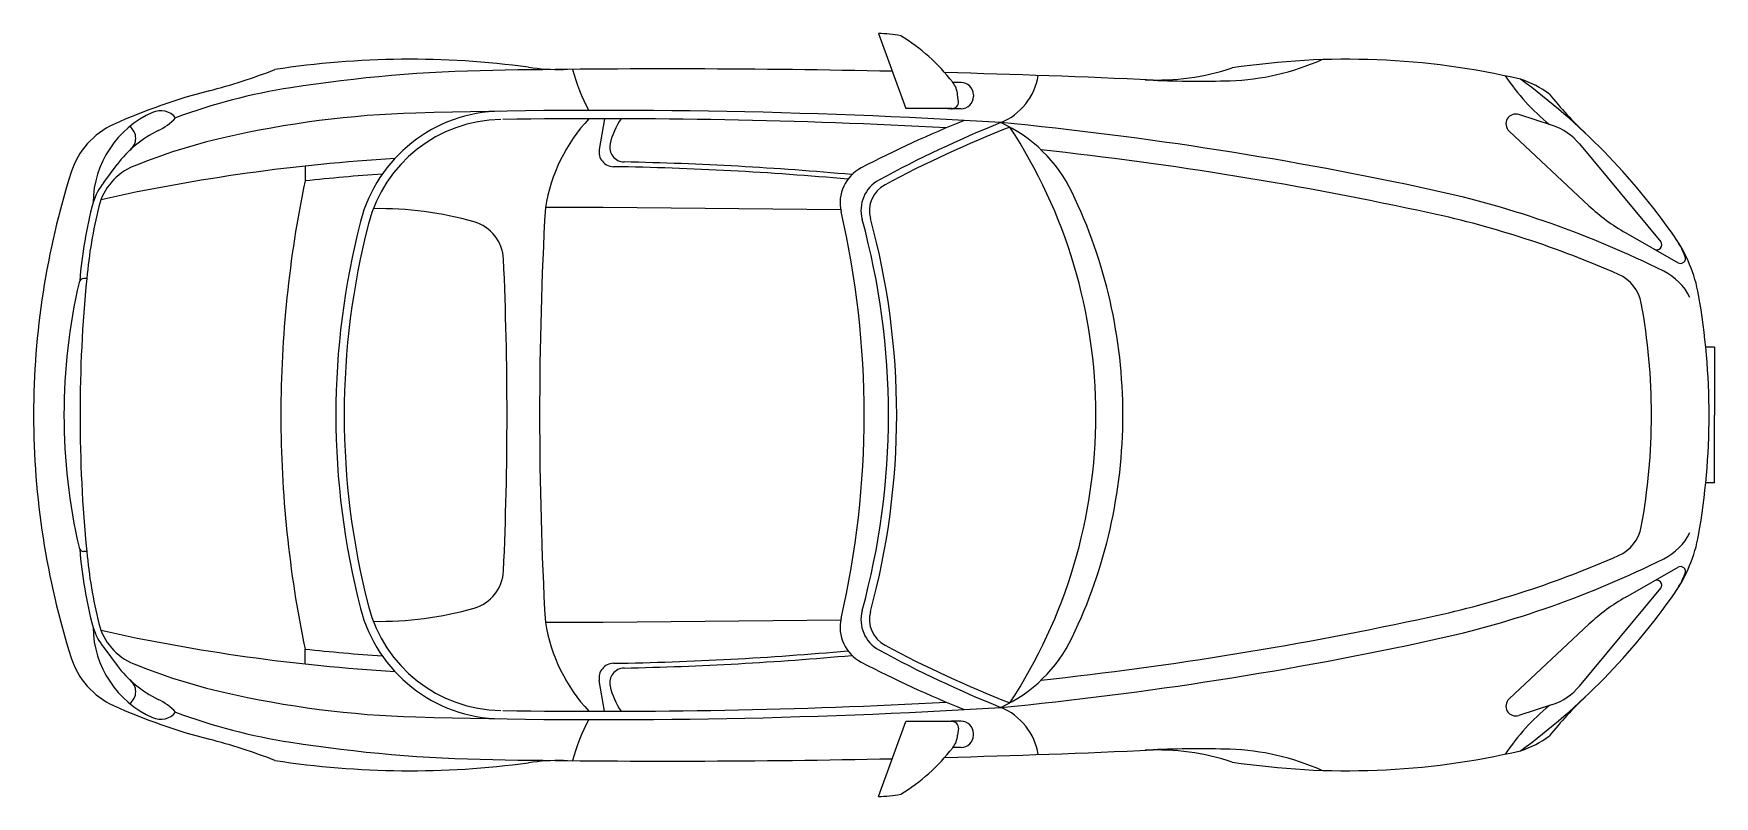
# Model space of a CAD drawing. Header units: millimetres. Extents: x 0 to 4135, y -938 to 938.
import ezdxf

# ---------------------------------------------------------------- set-up
doc = ezdxf.new("R2010")
doc.units = ezdxf.units.MM
doc.layers.add('ceco.net 108', color=7, linetype='Continuous')

msp = doc.modelspace()

# ---------------------------------------------------------------- linework, layer by layer
at = {"layer": 'ceco.net 108'}
for p, q in [((2078.2, 938), (2145.86, 754.04)), ((2282.35, 817.75), (2261.52, 817.75)), ((2275.06, 770.55), (2273.32, 787.68)), ((2312.03, 787.78), (2312.03, 783.32)), ((2260.14, 754.04), (2145.86, 754.04)), ((2282.03, 753.35), (2259.96, 753.35)), ((1404.64, 728.8), (1391.45, 653.21)), ((3736.5, 711.98), (3653.8, 739.04)), ((3826.07, 514.88), (3629.8, 698.45)), ((3802.96, 666.8), (4002.85, 425.92)), ((172.44, 572.22), (205.16, 615.94)), ((667.82, 612.19), (667.82, 575.75)), ((1401.41, 510.01), (1258.97, 510.01)), ((1985.65, 504.7), (1401.41, 510.01)), ((3916.98, 447.92), (4045.9, 374.5)), ((130.83, 335.62), (123.5, 335.62)), ((4135, 166.81), (4113.81, 166.81)), ((4135, 166.81), (4135, 0)), ((4135, -166.81), (4135, 0)), ((4135, -166.81), (4113.81, -166.81)), ((130.83, -335.62), (123.5, -335.62)), ((3916.98, -447.92), (4045.9, -374.5)), ((3802.96, -666.8), (4002.85, -425.92)), ((1401.41, -510.01), (1258.97, -510.01)), ((1985.65, -504.7), (1401.41, -510.01)), ((3826.07, -514.88), (3629.8, -698.45)), ((172.44, -572.22), (205.16, -615.94)), ((667.82, -612.19), (667.82, -575.75)), ((1404.64, -728.8), (1391.45, -653.21)), ((3736.5, -711.98), (3653.8, -739.04)), ((2078.2, -938), (2145.86, -754.04)), ((2260.14, -754.04), (2145.86, -754.04)), ((2282.03, -753.35), (2259.96, -753.35)), ((2275.06, -770.55), (2273.32, -787.68)), ((2312.03, -787.78), (2312.03, -783.32)), ((2282.35, -817.75), (2261.52, -817.75))]:
    msp.add_line(p, q, dxfattribs=at)
for centre, radius, start, end in [((2082.78, 696.43), 241.61, 77.962, 91.0853), ((1889.97, 532.1), 468.67, 37.629, 58.741), ((925.22, -1297.14), 2172.14, 82.273, 98.7884), ((2924.18, 1421.92), 600, 271.842, 294.038), ((3231.59, -996.76), 1871.78, 76.82, 98.6829), ((68.5, 2200.05), 1448.95, 284.496, 291.237), ((1189.92, -2774.33), 3622.38, 90.9544, 98.8511), ((1560.42, -25013.78), 25865, 88.777428, 90.9544), ((1297.94, 1449.83), 600, 262.273, 270.568), ((1743.08, 958.34), 431.02, 194.549, 209.015), ((1560.42, -25013.78), 25865, 87.3542, 88.491492), ((2321.42, 860.08), 152.34, 292.435, 350.553), ((2761.93, 1427.58), 603.73, 267.398, 288.052), ((4074.1, 1136.49), 545.16, 213.678, 230.734), ((793.86, -605.6), 1448.95, 104.44982, 114.3289), ((855.5, -626.79), 1448.95, 98.8511, 110.4438), ((2213.63, 781.61), 60, 5.812, 37.629), ((2282.02, 787.75), 30, 0.069, 90.6344), ((2865.84, 3235.91), 2414.92, 267.354, 271.842), ((2689.32, -500.71), 1642.7, 34.906, 53.849), ((3584.65, 595.75), 241.49, 53.181, 72.224), ((4482.61, 1393.83), 965.97, 218.76, 226.573), ((312.24, 700.05), 48.3, 39.706, 113.9141), ((1154.78, 385.13), 362.24, 90.9068, 165.5427), ((1401.27, -15187.48), 15936.8, 86.4806, 91.658), ((2259.96, 841.67), 88.32, 262.87, 270), ((2260.14, 769.04), 15, 270, 5.812), ((2282.03, 783.35), 30, 270, 359.934), ((276.52, 538.64), 193.19, 114.3289, 162.4118), ((392.53, 518.98), 246.37, 113.9141, 179.07046), ((214.81, 680.49), 36.49, 306.705, 53.295), ((243.59, 829.9), 144.9, 295.739, 316.903), ((1010.04, -1671.26), 2414.92, 91.658, 102.9834), ((1154.78, 385.13), 341.76, 90.9068, 165.5427), ((1401.27, -15187.48), 15916.3, 86.9586, 90.8874), ((1670.03, 444.22), 416.3, 136.8811, 170.90664), ((1594.94, 626.37), 181.12, 145.5819, 167.1635), ((3391.85, -2001.66), 2940.59, 112.0137, 117.4537), ((3481.77, -2006.94), 2940.59, 112.0137, 118.4778), ((3478.65, -2028.12), 2940.59, 111.483, 118.0777), ((1495.52, -8416.53), 9178.47, 77.738, 84.4729), ((2228.7, 389.94), 362.24, 25.693, 65.389), ((1322.47, 0), 1290.86, 0, 33.272), ((3646.29, 716.09), 24.15, 71.885, 226.916), ((3691.45, 574.27), 144.9, 39.688, 71.885), ((426.68, 450.14), 276.7, 115.7395, 143.1854), ((793.01, -729.98), 1448.95, 102.9834, 112.1617), ((1453.67, 658.56), 36.22, 167.163, 268.812), ((1154.98, -3914.29), 4552.61, 93.3581, 102.5493), ((1427.14, 646.99), 36.22, 170.106, 268.997), ((1284.7, -7486.73), 8110.81, 84.846, 88.8116), ((1487.49, -8472.69), 9178.47, 77.738, 83.8006), ((1975.75, 0), 1975.75, 162.412, 180), ((301.1, 477.73), 144.9, 112.1617, 165.9668), ((1154.98, -3914.29), 4516.39, 93.775, 96.1923), ((1284.7, -7486.73), 8098.74, 84.9085, 88.9967), ((2080.68, 522.05), 96.6, 117.454, 192.968), ((319.13, 462.43), 183.23, 143.1854, 160.7016), ((3423.91, 0), 2815.59, 168.201, 180), ((2119.95, 503.55), 84.52, 118.478, 195.305), ((2128.7, 502.47), 72.45, 118.078, 195.205), ((1418.21, 0), 1261.65, 0, 25.693), ((2931.96, -1807.27), 2414.92, 63.478, 77.738), ((1249.42, 236.48), 1139.82, 165.4422, 175.28061), ((1266.33, 236.48), 1139.82, 165.9668, 175.01023), ((850.25, -343.87), 851.39, 74.095, 90.9922), ((10408.2, 0), 9163.44, 176.809, 180), ((-186.43, 0), 2229.84, 0, 12.968), ((2923.93, -1863.44), 2414.92, 66.18, 77.738), ((4155.99, 867.62), 482.98, 226.916, 240.339), ((2648.57, 0), 1904.89, 165.543, 180), ((2648.57, 0), 1884.41, 165.543, 180), ((1056.16, 378.75), 100, 2.597, 74.095), ((279.94, 0), 1823.15, 0, 15.305), ((279.94, 0), 1843.38, 0, 15.205), ((3993.56, 418.21), 12.07, 240.339, 39.688), ((3838.19, 301.4), 241.53, 21.364, 34.814), ((3739.42, 232.01), 362.24, 10.045, 34.906), ((-7295.51, 0), 8460.22, 0, 2.597), ((4051.88, 384.99), 12.07, 240.339, 21.364), ((123.5, 323.54), 12.07, 90, 167.0463), ((3495.19, 0), 3381.06, 174.303, 180), ((3860.2, 257.42), 96.6, 10.405, 66.18), ((3945.63, 223.85), 144.9, 26.853, 63.478), ((1530.1, 0), 1455.41, 167.046, 180), ((2429.58, 0), 1692.47, 0, 10.045), ((2458.36, 0), 1521.88, 0, 10.405), ((1975.75, 0), 1975.75, 180, 197.588), ((1530.1, 0), 1455.41, 180, 192.954), ((2648.57, 0), 1904.89, 180, 194.457), ((2648.57, 0), 1884.41, 180, 194.457), ((-7295.51, 0), 8460.22, 357.403, 0), ((-186.43, 0), 2229.84, 347.032, 0), ((279.94, 0), 1823.15, 344.695, 0), ((279.94, 0), 1843.38, 344.795, 0), ((1322.47, 0), 1290.86, 326.728, 0), ((1418.21, 0), 1261.65, 334.307, 0), ((3495.19, 0), 3381.06, 180, 185.697), ((3423.91, 0), 2815.59, 180, 191.799), ((10408.2, 0), 9163.44, 180, 183.191), ((2458.36, 0), 1521.88, 349.595, 0), ((2429.58, 0), 1692.47, 349.955, 0), ((3860.2, -257.42), 96.6, 293.82, 349.595), ((3945.63, -223.85), 144.9, 296.522, 333.147), ((123.5, -323.54), 12.07, 192.9537, 270), ((1249.42, -236.48), 1139.82, 184.71939, 194.5578), ((3739.42, -232.01), 362.24, 325.094, 349.955), ((1266.33, -236.48), 1139.82, 184.98977, 194.0332), ((2923.93, 1863.44), 2414.92, 282.262, 293.82), ((2931.96, 1807.27), 2414.92, 282.262, 296.522), ((1056.16, -378.75), 100, 285.905, 357.403), ((3993.56, -418.21), 12.07, 320.312, 119.661), ((3838.19, -301.4), 241.53, 325.186, 338.636), ((4051.88, -384.99), 12.07, 338.636, 119.661), ((2689.32, 500.71), 1642.7, 306.151, 325.094), ((4155.99, -867.62), 482.98, 119.661, 133.084), ((1154.78, -385.13), 362.24, 194.4573, 269.0932), ((1154.78, -385.13), 341.76, 194.4573, 269.0932), ((850.25, 343.87), 851.39, 269.0078, 285.905), ((2119.95, -503.55), 84.52, 164.695, 241.522), ((2128.7, -502.47), 72.45, 164.795, 241.922), ((319.13, -462.43), 183.23, 199.2984, 216.8146), ((392.53, -518.98), 246.37, 180.92954, 246.0859), ((301.1, -477.73), 144.9, 194.0332, 247.8383), ((1154.98, 3914.29), 4552.61, 257.4507, 266.6419), ((1670.03, -444.22), 416.3, 189.09336, 223.1189), ((2080.68, -522.05), 96.6, 167.032, 242.546), ((1487.49, 8472.69), 9178.47, 276.1994, 282.262), ((1154.98, 3914.29), 4516.39, 263.8077, 266.225), ((3481.77, 2006.94), 2940.59, 241.5222, 247.9863), ((3478.65, 2028.12), 2940.59, 241.9223, 248.517), ((2228.7, -389.94), 362.24, 294.611, 334.307), ((1495.52, 8416.53), 9178.47, 275.5271, 282.262), ((276.52, -538.64), 193.19, 197.5882, 245.6711), ((426.68, -450.14), 276.7, 216.8146, 244.2605), ((793.01, 729.98), 1448.95, 247.8383, 257.0166), ((1427.14, -646.99), 36.22, 91.003, 189.894), ((1284.7, 7486.73), 8098.74, 271.0033, 275.0915), ((1284.7, 7486.73), 8110.81, 271.1884, 275.154), ((3391.85, 2001.66), 2940.59, 242.5463, 247.9863), ((214.81, -680.49), 36.49, 306.705, 53.295), ((1453.67, -658.56), 36.22, 91.188, 192.837), ((243.59, -829.9), 144.9, 43.097, 64.261), ((1010.04, 1671.26), 2414.92, 257.0166, 268.342), ((1594.94, -626.37), 181.12, 192.8365, 214.4181), ((3646.29, -716.09), 24.15, 133.084, 288.115), ((4482.61, -1393.83), 965.97, 133.427, 141.24), ((3691.45, -574.27), 144.9, 288.115, 320.312), ((793.86, 605.6), 1448.95, 245.6711, 255.55018), ((312.24, -700.05), 48.3, 246.0859, 320.294), ((855.5, 626.79), 1448.95, 249.5562, 261.1489), ((1401.27, 15187.48), 15936.8, 268.342, 273.5194), ((1401.27, 15187.48), 15916.3, 269.1126, 273.0414), ((2321.42, -860.08), 152.34, 9.447, 67.565), ((4074.1, -1136.49), 545.16, 129.266, 146.322), ((1743.08, -958.34), 431.02, 150.985, 165.451), ((2259.96, -841.67), 88.32, 90, 97.13), ((2260.14, -769.04), 15, 354.188, 90), ((2282.03, -783.35), 30, 0.066, 90), ((68.5, -2200.05), 1448.95, 68.763, 75.504), ((1189.92, 2774.33), 3622.38, 261.1489, 269.0456), ((1889.97, -532.1), 468.67, 301.259, 322.371), ((1560.42, 25013.78), 25865, 271.508508, 272.6458), ((2213.63, -781.61), 60, 322.371, 354.188), ((2282.02, -787.75), 30, 269.3656, 359.931), ((2761.93, -1427.58), 603.73, 71.948, 92.602), ((2865.84, -3235.91), 2414.92, 88.158, 92.646), ((2924.18, -1421.92), 600, 65.962, 88.158), ((3231.59, 996.76), 1871.78, 261.3171, 283.18), ((3584.65, -595.75), 241.49, 287.776, 306.819), ((925.22, 1297.14), 2172.14, 261.2116, 277.727), ((1560.42, 25013.78), 25865, 269.0456, 271.222572), ((1297.94, -1449.83), 600, 89.432, 97.727), ((2082.78, -696.43), 241.61, 268.9147, 282.038)]:
    msp.add_arc(centre, radius, start, end, dxfattribs=at)

doc.saveas('drawing.dxf')
